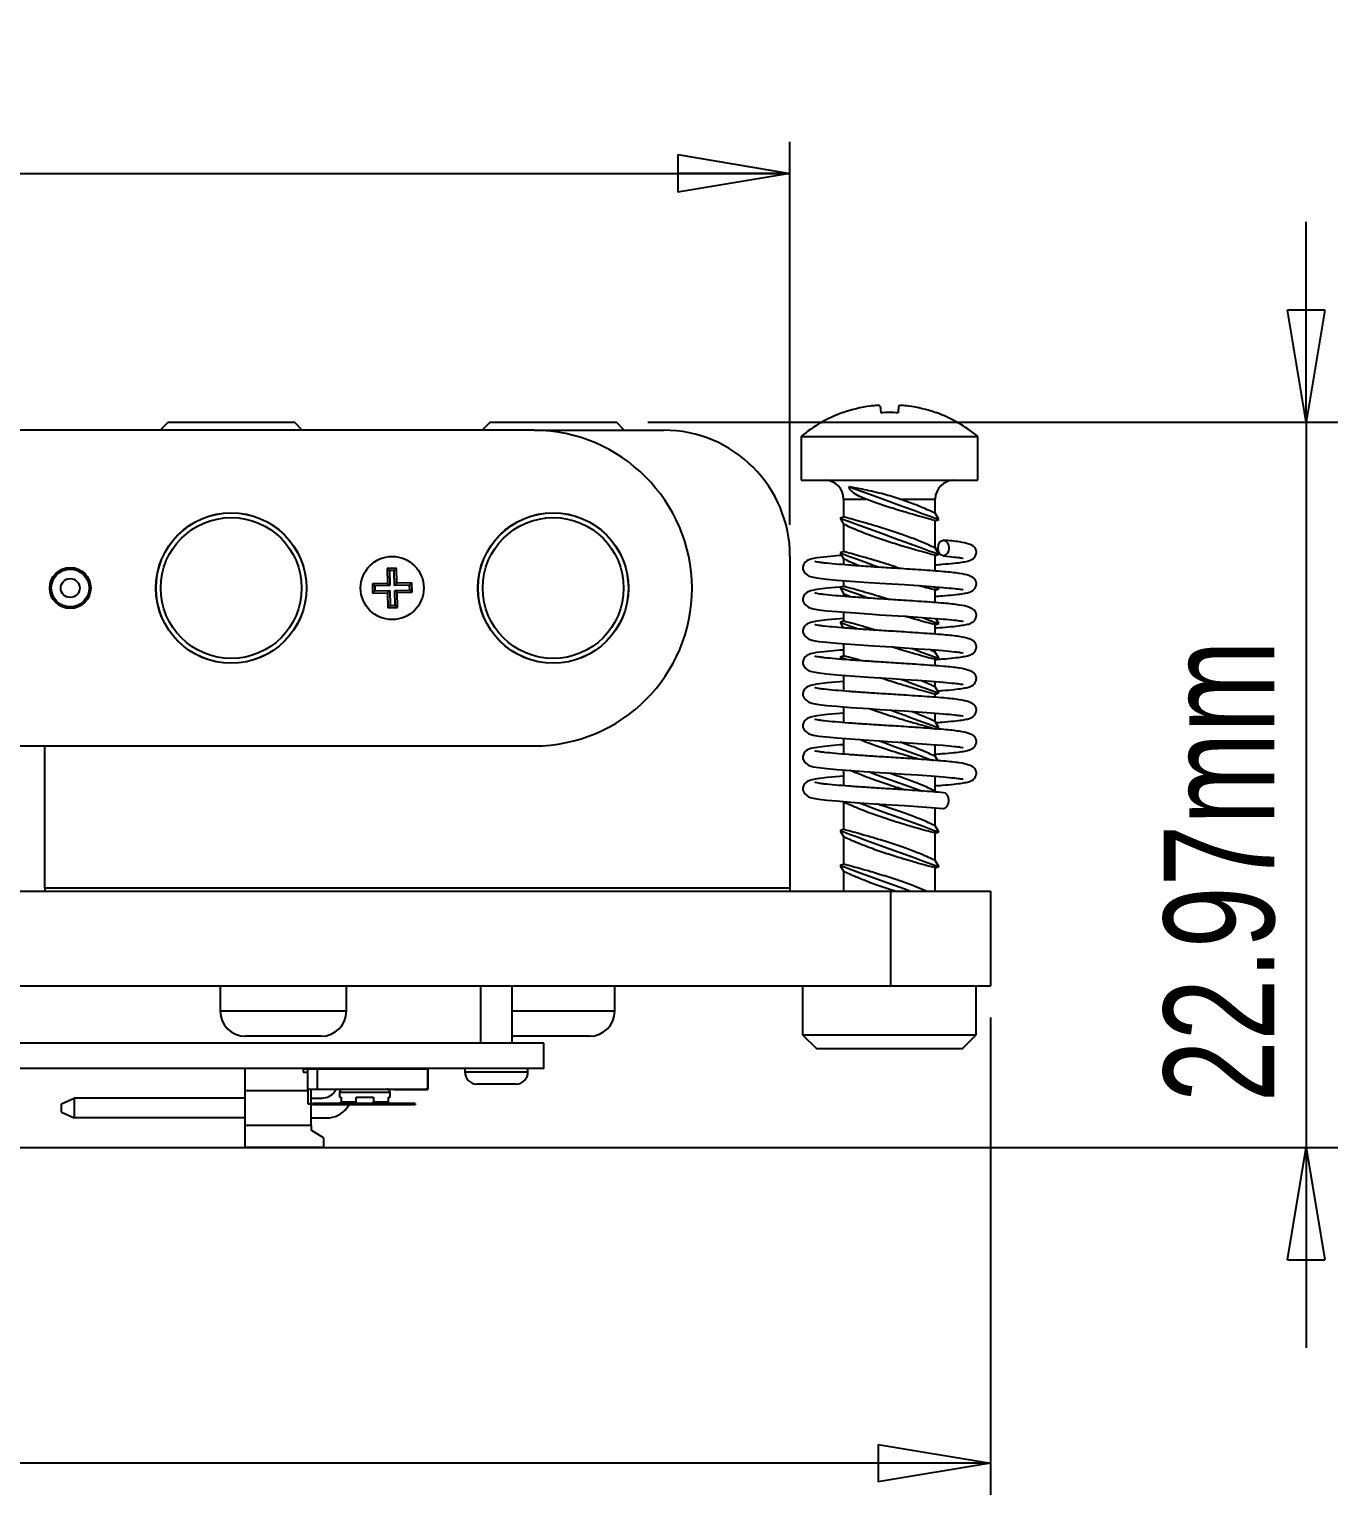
# Model space of a CAD drawing. Header units: millimetres. Extents: x 5 to 292, y 4 to 204.
# Drawn here: x 100.43 to 141.87, y 66.57 to 112.99 of the extents above; entities that cross this region are included whole.
import ezdxf

# ---------------------------------------------------------------- set-up
doc = ezdxf.new("R2010")
doc.units = ezdxf.units.MM
doc.layers.add('LAYER_1', color=179, linetype='Continuous')
doc.styles.add('SLDTEXTSTYLE0', font='TXT', dxfattribs={"width": 0.75})
doc.dimstyles.new('SLDDIMSTYLE0', dxfattribs={"dimtxt": 3.5, "dimasz": 3.556, "dimexe": 0, "dimexo": 0.0625, "dimgap": 0.875, "dimtad": 1, "dimrnd": 1e-09, "dimzin": 4, "dimdsep": 46, "dimtxsty": 'SLDTEXTSTYLE0', "dimblk1": 'CLOSED', "dimblk2": 'CLOSED', "dimsah": 1, "dimcen": 0.09, "dimadec": 0, "dimazin": 1, "dimtfac": 1, "dimtofl": 0, "dimtmove": 0, "dimatfit": 3, "dimldrblk": 'CLOSED', "dimfxl": 1, "dimfrac": 2, "dimtolj": 1, "dimtzin": 12, "dimarcsym": 0})
doc.dimstyles.new('SLDDIMSTYLE1', dxfattribs={"dimtxt": 3.5, "dimasz": 3.556, "dimexe": 0, "dimexo": 0.0625, "dimgap": 0.875, "dimtad": 1, "dimrnd": 1e-09, "dimzin": 12, "dimdsep": 46, "dimtxsty": 'SLDTEXTSTYLE0', "dimblk1": 'CLOSED', "dimblk2": 'CLOSED', "dimsah": 1, "dimcen": 0.09, "dimadec": 0, "dimazin": 3, "dimtfac": 1, "dimtmove": 0, "dimatfit": 0, "dimldrblk": 'CLOSED', "dimfxl": 1, "dimfrac": 2, "dimtolj": 1, "dimtzin": 12, "dimarcsym": 0})

# ---------------------------------------------------------------- blocks, each defined once
blk = doc.blocks.new('_CLOSED')
at = {"color": 0, "linetype": 'ByBlock', "lineweight": -2}
for p, q in [((-1, 0.166667), (0, 0)), ((-1, 0.166667), (-1, -0.166667)), ((0, 0), (-1, -0.166667)), ((0, 0), (-1, 0))]:
    blk.add_line(p, q, dxfattribs=at)
blk = doc.blocks.new('_D')
at = {"layer": 'LAYER_1'}
for p, q in [((48.323, 97.288), (48.323, 109.425)), ((124.523, 97.288), (124.523, 109.425)), ((48.323, 108.425), (124.523, 108.425))]:
    blk.add_line(p, q, dxfattribs=at)
at = {"layer": 'LAYER_1', "xscale": 3.556, "yscale": 3.556, "rotation": 180}
blk.add_blockref('_CLOSED', (48.323, 108.425, 1.494), dxfattribs=at)
at = {"layer": 'LAYER_1', "xscale": 3.556, "yscale": 3.556}
blk.add_blockref('_CLOSED', (124.523, 108.425, 1.494), dxfattribs=at)
at = {"layer": 'LAYER_1', "insert": (77.153, 112.936), "char_height": 3.5, "attachment_point": 1, "style": 'SLDTEXTSTYLE0'}
blk.add_mtext('76.20mm', dxfattribs=at)
blk = doc.blocks.new('_D_1')
at = {"layer": 'LAYER_1'}
for p, q in [((140.873, 100.538), (140.873, 106.888)), ((120.023, 100.538), (141.873, 100.538)), ((140.873, 100.538), (140.873, 77.566)), ((79.07, 77.566), (141.873, 77.566)), ((140.873, 77.566), (140.873, 71.216))]:
    blk.add_line(p, q, dxfattribs=at)
at = {"layer": 'LAYER_1', "xscale": 3.556, "yscale": 3.556}
for p, rotation in [((140.873, 100.538, 1.494), 270), ((140.873, 77.566, 1.494), 90)]:
    blk.add_blockref('_CLOSED', p, dxfattribs=dict(at, rotation=rotation))
at = {"layer": 'LAYER_1', "insert": (136.361, 79.002), "char_height": 3.5, "attachment_point": 1, "rotation": 90, "style": 'SLDTEXTSTYLE0'}
blk.add_mtext('22.97mm', dxfattribs=at)
blk = doc.blocks.new('_D_2')
at = {"layer": 'LAYER_1'}
for p, q in [((41.973, 81.688), (41.973, 66.566)), ((130.873, 81.688), (130.873, 66.566)), ((130.873, 67.566), (41.973, 67.566))]:
    blk.add_line(p, q, dxfattribs=at)
at = {"layer": 'LAYER_1', "xscale": 3.556, "yscale": 3.556, "rotation": 180}
blk.add_blockref('_CLOSED', (41.973, 67.566, 1.494), dxfattribs=at)
at = {"layer": 'LAYER_1', "xscale": 3.556, "yscale": 3.556}
blk.add_blockref('_CLOSED', (130.873, 67.566, 1.494), dxfattribs=at)
at = {"layer": 'LAYER_1', "insert": (77.153, 72.077), "char_height": 3.5, "attachment_point": 1, "style": 'SLDTEXTSTYLE0'}
blk.add_mtext('88.90mm', dxfattribs=at)

msp = doc.modelspace()

# ---------------------------------------------------------------- linework, layer by layer
at = {"color": 7, "linetype": 'Continuous', "lineweight": 25}
for p, q in [((116.423, 100.288), (56.423, 100.288)), ((104.823, 100.538), (104.573, 100.288)), ((104.823, 100.538), (108.823, 100.538)), ((109.073, 100.288), (108.823, 100.538)), ((115.023, 100.538), (114.773, 100.288)), ((115.023, 100.538), (118.808, 100.538)), ((116.423, 100.288), (120.523, 100.288)), ((118.808, 100.538), (119.023, 100.538)), ((119.273, 100.288), (119.023, 100.538)), ((124.873, 100.088), (124.873, 98.704)), ((124.873, 100.088), (130.473, 100.088)), ((130.473, 98.704), (130.473, 100.088)), ((124.873, 98.704), (130.473, 98.704)), ((126.223, 98.108), (126.223, 97.536)), ((129.123, 97.661), (129.123, 98.108)), ((126.236, 97.545), (126.111, 97.5)), ((126.111, 97.5), (126.23, 97.295)), ((129.235, 97.463), (129.117, 97.665)), ((126.223, 97.3), (126.223, 96.436)), ((129.12, 97.422), (129.235, 97.463)), ((129.123, 96.557), (129.123, 97.424)), ((124.523, 96.288), (124.523, 85.788)), ((126.236, 96.445), (126.111, 96.4)), ((126.111, 96.4), (126.23, 96.195)), ((126.223, 96.2), (126.223, 96.025)), ((129.12, 96.322), (129.235, 96.363)), ((129.235, 96.363), (129.122, 96.557)), ((129.123, 95.826), (129.123, 96.324)), ((129.217, 96.532), (129.139, 96.525)), ((112.058, 95.917), (111.759, 95.91)), ((111.759, 95.91), (111.769, 95.435)), ((111.833, 95.839), (111.759, 95.91)), ((111.987, 95.842), (111.833, 95.839)), ((111.833, 95.839), (111.844, 95.364)), ((111.987, 95.842), (112.058, 95.917)), ((111.998, 95.367), (111.987, 95.842)), ((112.069, 95.442), (112.058, 95.917)), ((111.769, 95.435), (111.295, 95.424)), ((111.369, 95.353), (111.295, 95.424)), ((111.295, 95.424), (111.301, 95.124)), ((111.373, 95.198), (111.301, 95.124)), ((111.844, 95.364), (111.369, 95.353)), ((111.369, 95.353), (111.373, 95.198)), ((111.373, 95.198), (111.847, 95.209)), ((111.844, 95.364), (111.769, 95.435)), ((111.847, 95.209), (111.776, 95.135)), ((111.847, 95.209), (111.858, 94.734)), ((111.998, 95.367), (112.069, 95.442)), ((112.473, 95.378), (111.998, 95.367)), ((112.002, 95.213), (112.477, 95.224)), ((112.002, 95.213), (112.076, 95.142)), ((112.013, 94.738), (112.002, 95.213)), ((112.544, 95.453), (112.069, 95.442)), ((112.473, 95.378), (112.544, 95.453)), ((112.477, 95.224), (112.473, 95.378)), ((112.477, 95.224), (112.551, 95.153)), ((112.551, 95.153), (112.544, 95.453)), ((126.236, 95.345), (126.111, 95.3)), ((126.111, 95.3), (126.23, 95.095)), ((126.223, 95.525), (126.223, 95.336)), ((129.12, 95.222), (129.235, 95.263)), ((129.123, 94.826), (129.123, 95.224)), ((129.235, 95.263), (129.202, 95.32)), ((111.301, 95.124), (111.776, 95.135)), ((111.776, 95.135), (111.787, 94.66)), ((111.858, 94.734), (111.787, 94.66)), ((111.858, 94.734), (112.013, 94.738)), ((112.013, 94.738), (112.087, 94.667)), ((112.076, 95.142), (112.551, 95.153)), ((112.087, 94.667), (112.076, 95.142)), ((126.223, 95.1), (126.223, 95.025)), ((111.787, 94.66), (112.087, 94.667)), ((126.236, 94.245), (126.111, 94.2)), ((126.223, 94.525), (126.223, 94.236)), ((129.235, 94.163), (129.141, 94.324)), ((126.111, 94.2), (126.212, 94.026)), ((129.12, 94.122), (129.235, 94.163)), ((129.123, 93.826), (129.123, 94.124)), ((126.223, 93.525), (126.223, 93.136)), ((129.123, 93.257), (129.123, 93.326)), ((126.236, 93.145), (126.111, 93.1)), ((126.111, 93.1), (126.151, 93.031)), ((129.12, 93.022), (129.235, 93.063)), ((129.235, 93.063), (129.122, 93.257)), ((129.123, 92.826), (129.123, 93.024)), ((126.223, 92.525), (126.223, 92.036)), ((129.12, 91.922), (129.235, 91.963)), ((129.235, 91.963), (129.122, 92.157)), ((129.123, 92.157), (129.123, 92.326)), ((129.123, 91.826), (129.123, 91.924)), ((126.223, 91.525), (126.223, 91.025)), ((129.235, 90.863), (129.122, 91.057)), ((129.123, 91.057), (129.123, 91.326)), ((126.223, 90.525), (126.223, 90.025)), ((129.12, 90.822), (129.235, 90.863)), ((97.423, 90.288), (116.423, 90.288)), ((100.923, 85.788), (100.923, 90.288)), ((126.797, 90.457), (126.724, 90.488)), ((129.123, 89.957), (129.123, 90.326)), ((129.202, 89.82), (129.122, 89.957)), ((126.223, 89.525), (126.223, 89.025)), ((129.123, 88.857), (129.123, 89.326)), ((129.141, 88.825), (129.122, 88.857)), ((126.213, 88.526), (126.23, 88.495)), ((126.223, 88.5), (126.223, 87.636)), ((129.123, 87.757), (129.123, 88.326)), ((129.235, 87.563), (129.122, 87.757)), ((126.236, 87.645), (126.111, 87.6)), ((126.111, 87.6), (126.23, 87.395)), ((126.223, 87.4), (126.223, 86.536)), ((129.12, 87.522), (129.235, 87.563)), ((129.123, 86.657), (129.123, 87.524)), ((126.236, 86.545), (126.111, 86.5)), ((126.111, 86.5), (126.23, 86.295)), ((129.12, 86.422), (129.235, 86.463)), ((129.235, 86.463), (129.122, 86.657)), ((129.123, 85.688), (129.123, 86.424)), ((126.223, 86.3), (126.223, 85.688)), ((45.143, 85.688), (127.703, 85.688)), ((100.923, 85.788), (124.523, 85.788)), ((100.923, 85.788), (100.923, 85.688)), ((124.523, 85.788), (124.523, 85.688)), ((127.703, 85.688), (127.703, 82.688)), ((127.703, 85.688), (130.873, 85.688)), ((130.873, 85.688), (130.873, 82.688)), ((45.143, 82.688), (127.703, 82.688)), ((106.473, 82.688), (106.473, 81.888)), ((110.473, 81.888), (110.473, 82.688)), ((114.723, 82.688), (114.723, 80.866)), ((115.723, 80.866), (115.723, 82.688)), ((118.973, 81.888), (118.973, 82.688)), ((124.923, 82.688), (124.923, 81.138)), ((127.703, 82.688), (130.873, 82.688)), ((130.423, 81.138), (130.423, 82.688)), ((114.723, 80.866), (74.423, 80.866)), ((109.673, 81.088), (107.273, 81.088)), ((116.723, 80.866), (114.723, 80.866)), ((115.723, 81.09), (115.773, 81.088)), ((118.173, 81.088), (115.773, 81.088)), ((116.723, 80.066), (116.723, 80.866)), ((124.923, 81.138), (125.373, 80.688)), ((124.923, 81.138), (130.423, 81.138)), ((129.973, 80.688), (130.423, 81.138)), ((129.973, 80.688), (125.373, 80.688)), ((114.723, 80.066), (74.423, 80.066)), ((107.25, 80.066), (107.25, 79.366)), ((109.103, 80.048), (109.103, 79.948)), ((109.253, 80.048), (109.103, 80.048)), ((109.103, 79.948), (109.253, 79.948)), ((109.253, 79.413), (109.253, 80.048)), ((109.553, 80.048), (109.253, 80.048)), ((109.553, 79.413), (109.553, 80.048)), ((113.003, 80.048), (109.553, 80.048)), ((109.75, 80.066), (109.75, 80.048)), ((109.75, 80.066), (109.75, 80.048)), ((112.165, 80.066), (112.165, 80.053)), ((112.165, 80.053), (113.027, 80.053)), ((112.25, 80.048), (112.25, 80.053)), ((112.275, 80.053), (112.285, 80.048)), ((112.276, 80.053), (112.286, 80.048)), ((113.053, 79.998), (113.053, 80.028)), ((113.053, 79.463), (113.053, 79.998)), ((113.065, 79.438), (113.065, 80.028)), ((114.223, 80.066), (114.223, 79.966)), ((116.723, 80.066), (114.723, 80.066)), ((116.223, 79.966), (116.223, 80.066)), ((109.253, 79.413), (109.553, 79.413)), ((109.253, 79.413), (109.253, 78.948)), ((109.353, 78.948), (109.353, 79.413)), ((109.553, 79.413), (113.003, 79.413)), ((110.161, 79.413), (110.099, 79.331)), ((111.793, 79.4), (111.793, 79.413)), ((111.994, 79.4), (111.793, 79.4)), ((111.994, 79.413), (111.994, 79.4)), ((111.994, 79.4), (113.027, 79.4)), ((113.027, 79.413), (113.003, 79.413)), ((113.053, 79.438), (113.053, 79.463)), ((114.642, 79.566), (114.599, 79.568)), ((115.073, 79.566), (114.642, 79.566)), ((115.074, 79.568), (115.073, 79.566)), ((115.372, 79.568), (115.074, 79.568)), ((115.373, 79.566), (115.372, 79.568)), ((115.804, 79.566), (115.373, 79.566)), ((115.847, 79.568), (115.804, 79.566)), ((101.45, 78.951), (101.85, 79.131)), ((101.45, 78.681), (101.45, 78.951)), ((101.85, 79.131), (101.85, 78.501)), ((107.25, 79.131), (101.85, 79.131)), ((107.25, 79.366), (109.253, 79.366)), ((107.25, 79.366), (107.25, 78.266)), ((109.253, 78.948), (109.353, 78.948)), ((109.35, 78.266), (109.35, 78.948)), ((109.353, 79.131), (109.699, 79.131)), ((109.393, 78.963), (109.393, 78.913)), ((109.538, 78.963), (109.393, 78.963)), ((109.538, 78.963), (109.538, 78.913)), ((112.303, 78.963), (109.538, 78.963)), ((110.253, 79.313), (110.253, 79.163)), ((110.253, 79.163), (110.301, 79.163)), ((110.301, 79.163), (110.301, 79.013)), ((110.301, 79.013), (110.778, 79.013)), ((110.778, 79.163), (111.328, 79.163)), ((110.778, 79.013), (110.778, 79.163)), ((111.328, 79.163), (111.328, 79.013)), ((111.328, 79.013), (111.804, 79.013)), ((111.804, 79.163), (111.853, 79.163)), ((111.804, 79.013), (111.804, 79.163)), ((111.853, 79.163), (111.853, 79.313)), ((112.303, 78.913), (112.303, 78.963)), ((112.653, 78.963), (112.303, 78.963)), ((112.653, 78.963), (112.653, 78.913)), ((101.45, 78.681), (101.85, 78.501)), ((107.25, 78.501), (101.85, 78.501)), ((109.35, 78.266), (109.35, 78.501)), ((109.35, 78.501), (109.849, 78.501)), ((109.538, 78.913), (109.393, 78.913)), ((112.303, 78.913), (109.538, 78.913)), ((110.489, 78.821), (110.558, 78.913)), ((110.49, 78.821), (110.559, 78.913)), ((112.653, 78.913), (112.303, 78.913)), ((109.35, 78.266), (107.25, 78.266)), ((107.25, 78.266), (107.25, 77.566)), ((109.35, 78.266), (109.35, 78.266)), ((109.35, 78.266), (109.35, 78.116)), ((109.35, 78.266), (109.35, 78.116)), ((109.75, 77.866), (109.35, 78.116)), ((109.75, 77.866), (109.35, 78.116)), ((109.75, 77.566), (107.25, 77.566)), ((109.75, 77.866), (109.75, 77.566)), ((109.75, 77.866), (109.75, 77.566)), ((109.75, 77.566), (109.75, 77.566))]:
    msp.add_line(p, q, dxfattribs=at)
at = {"color": 8, "linetype": 'Continuous', "lineweight": 25}
for p, q in [((126.223, 98.108), (126.921, 98.108)), ((128.003, 98.108), (129.123, 98.108)), ((110.473, 81.888), (106.473, 81.888)), ((118.973, 81.888), (115.723, 81.888)), ((114.223, 79.966), (116.223, 79.966)), ((110.253, 79.313), (111.853, 79.313))]:
    msp.add_line(p, q, dxfattribs=at)
at = {"color": 7, "linetype": 'Continuous', "lineweight": 25, "flags": 128}
for points in [[(127.379, 101.052), (127.381, 101.036), (127.383, 101.016), (127.385, 100.993), (127.387, 100.968), (127.39, 100.94), (127.393, 100.909), (127.397, 100.875), (127.4, 100.839)], [(127.967, 101.052), (127.965, 101.036), (127.963, 101.016), (127.961, 100.993), (127.958, 100.968), (127.955, 100.94), (127.952, 100.909), (127.949, 100.875), (127.945, 100.839)], [(126.391, 98.498), (126.607, 98.42), (126.87, 98.324), (127.168, 98.216), (127.489, 98.099), (127.818, 97.979), (128.141, 97.862), (128.443, 97.752), (128.71, 97.654), (128.932, 97.574), (129.098, 97.513), (129.2, 97.476), (129.235, 97.463)], [(126.111, 97.5), (126.145, 97.488), (126.246, 97.451), (126.409, 97.392), (126.628, 97.312), (126.892, 97.216), (127.19, 97.107), (127.51, 96.991), (127.836, 96.872), (128.156, 96.756), (128.454, 96.648), (128.718, 96.551), (128.937, 96.472), (129.1, 96.412), (129.201, 96.376), (129.235, 96.363)], [(129.554, 96.556), (129.541, 96.46), (129.504, 96.379), (129.449, 96.325), (129.384, 96.306), (129.318, 96.325), (129.263, 96.379), (129.226, 96.46), (129.213, 96.556), (129.226, 96.651), (129.263, 96.732), (129.318, 96.787), (129.384, 96.806), (129.449, 96.787), (129.504, 96.732), (129.541, 96.651), (129.554, 96.556)], [(126.157, 96.32), (126.099, 96.316), (125.705, 96.281), (125.373, 96.241), (125.175, 96.2), (125.053, 96.148), (125.002, 96.106), (124.973, 96.07), (124.946, 96.019), (124.93, 95.952), (124.932, 95.885), (124.978, 95.774), (125.12, 95.668), (125.259, 95.629), (125.441, 95.599), (125.69, 95.57), (126.007, 95.542), (126.435, 95.508), (127.024, 95.467), (127.373, 95.444), (127.748, 95.421), (128.153, 95.395), (128.576, 95.366), (128.993, 95.336), (129.376, 95.306), (129.376, 95.306)], [(126.111, 96.4), (126.145, 96.388), (126.246, 96.351), (126.409, 96.292), (126.628, 96.212), (126.892, 96.116), (127.19, 96.007), (127.359, 95.946)], [(126.169, 95.321), (126.099, 95.316), (125.705, 95.281), (125.373, 95.241), (125.175, 95.2), (125.053, 95.148), (125.002, 95.106), (124.973, 95.07), (124.946, 95.019), (124.93, 94.952), (124.932, 94.885), (124.978, 94.774), (125.12, 94.668), (125.259, 94.629), (125.441, 94.599), (125.69, 94.57), (126.007, 94.542), (126.435, 94.508), (127.024, 94.467), (127.373, 94.444), (127.748, 94.421), (128.153, 94.395), (128.576, 94.366), (128.993, 94.336), (129.376, 94.306), (129.376, 94.306)], [(126.111, 95.3), (126.145, 95.288), (126.246, 95.251), (126.409, 95.192), (126.628, 95.112), (126.892, 95.016), (127.014, 94.971)], [(129.074, 95.322), (129.1, 95.312), (129.201, 95.276), (129.235, 95.263)], [(126.223, 94.325), (126.099, 94.316), (125.705, 94.281), (125.373, 94.241), (125.175, 94.2), (125.053, 94.148), (125.002, 94.106), (124.973, 94.07), (124.946, 94.019), (124.93, 93.952), (124.932, 93.885), (124.978, 93.774), (125.12, 93.668), (125.259, 93.629), (125.441, 93.599), (125.69, 93.57), (126.007, 93.542), (126.435, 93.508), (127.024, 93.467), (127.373, 93.444), (127.748, 93.421), (128.153, 93.395), (128.576, 93.366), (128.993, 93.336), (129.376, 93.306), (129.376, 93.306)], [(128.721, 94.35), (128.937, 94.272), (129.1, 94.212), (129.201, 94.176), (129.235, 94.163)], [(126.111, 94.2), (126.145, 94.188), (126.246, 94.151), (126.409, 94.092), (126.628, 94.012), (126.685, 93.991)], [(126.223, 93.325), (126.099, 93.316), (125.705, 93.281), (125.373, 93.241), (125.175, 93.2), (125.053, 93.148), (125.002, 93.106), (124.973, 93.07), (124.946, 93.019), (124.93, 92.952), (124.932, 92.885), (124.978, 92.774), (125.12, 92.668), (125.259, 92.629), (125.441, 92.599), (125.69, 92.57), (126.007, 92.542), (126.435, 92.508), (127.024, 92.467), (127.373, 92.444), (127.748, 92.421), (128.153, 92.395), (128.576, 92.366), (128.993, 92.336), (129.376, 92.306), (129.376, 92.306)], [(128.365, 93.38), (128.454, 93.348), (128.718, 93.251), (128.937, 93.172), (129.1, 93.112), (129.201, 93.076), (129.235, 93.063)], [(126.111, 93.1), (126.145, 93.088), (126.246, 93.051), (126.329, 93.021)], [(128.034, 92.401), (128.156, 92.356), (128.454, 92.248), (128.718, 92.151), (128.937, 92.072), (129.1, 92.012), (129.201, 91.976), (129.235, 91.963)], [(126.223, 92.325), (126.099, 92.316), (125.705, 92.281), (125.373, 92.241), (125.175, 92.2), (125.053, 92.148), (125.002, 92.106), (124.973, 92.07), (124.946, 92.019), (124.93, 91.952), (124.932, 91.885), (124.978, 91.774), (125.12, 91.668), (125.259, 91.629), (125.441, 91.599), (125.69, 91.57), (126.007, 91.542), (126.435, 91.508), (127.024, 91.467), (127.373, 91.444), (127.748, 91.421), (128.153, 91.395), (128.576, 91.366), (128.993, 91.336), (129.376, 91.306), (129.376, 91.306)], [(126.223, 91.325), (126.099, 91.316), (125.705, 91.281), (125.373, 91.241), (125.175, 91.2), (125.053, 91.148), (125.002, 91.106), (124.973, 91.07), (124.946, 91.019), (124.93, 90.952), (124.932, 90.885), (124.978, 90.774), (125.12, 90.668), (125.259, 90.629), (125.441, 90.599), (125.69, 90.57), (126.007, 90.542), (126.435, 90.508), (127.024, 90.467), (127.373, 90.444), (127.748, 90.421), (128.153, 90.395), (128.576, 90.366), (128.993, 90.336), (129.376, 90.306), (129.376, 90.306)], [(127.692, 91.425), (127.836, 91.372), (128.156, 91.256), (128.454, 91.148), (128.718, 91.051), (128.937, 90.972), (129.1, 90.912), (129.201, 90.876), (129.235, 90.863)], [(126.223, 90.325), (126.099, 90.316), (125.705, 90.281), (125.373, 90.241), (125.175, 90.2), (125.053, 90.148), (125.002, 90.106), (124.973, 90.07), (124.946, 90.019), (124.93, 89.952), (124.932, 89.885), (124.978, 89.774), (125.12, 89.668), (125.259, 89.629), (125.441, 89.599), (125.69, 89.57), (126.007, 89.542), (126.435, 89.508), (127.024, 89.467), (127.373, 89.444), (127.748, 89.421), (128.153, 89.395), (128.576, 89.366), (128.993, 89.336), (129.376, 89.306), (129.376, 89.306)], [(127.359, 90.446), (127.51, 90.391), (127.836, 90.272), (128.156, 90.156), (128.454, 90.048), (128.718, 89.951), (128.937, 89.872), (129.072, 89.823)], [(126.223, 89.325), (126.099, 89.316), (125.705, 89.281), (125.373, 89.241), (125.175, 89.2), (125.053, 89.148), (125.002, 89.106), (124.973, 89.07), (124.946, 89.019), (124.93, 88.952), (124.932, 88.885), (124.978, 88.774), (125.12, 88.668), (125.259, 88.629), (125.441, 88.599), (125.69, 88.57), (126.007, 88.542), (126.435, 88.508), (127.024, 88.467), (127.373, 88.444), (127.748, 88.421), (128.153, 88.395), (128.576, 88.366), (128.993, 88.336), (129.376, 88.306), (129.376, 88.306)], [(127.016, 89.471), (127.19, 89.407), (127.51, 89.291), (127.836, 89.172), (128.156, 89.056), (128.454, 88.948), (128.718, 88.851), (128.72, 88.851)], [(129.376, 88.306), (129.384, 88.306), (129.449, 88.325), (129.504, 88.379), (129.541, 88.46), (129.554, 88.556), (129.541, 88.651), (129.504, 88.732), (129.449, 88.787), (129.39, 88.805)], [(126.685, 88.491), (126.892, 88.416), (127.19, 88.307), (127.51, 88.191), (127.836, 88.072), (128.156, 87.956), (128.454, 87.848), (128.718, 87.751), (128.937, 87.672), (129.1, 87.612), (129.201, 87.576), (129.235, 87.563)], [(126.111, 87.6), (126.145, 87.588), (126.246, 87.551), (126.409, 87.492), (126.628, 87.412), (126.892, 87.316), (127.19, 87.207), (127.51, 87.091), (127.836, 86.972), (128.156, 86.856), (128.454, 86.748), (128.718, 86.651), (128.937, 86.572), (129.1, 86.512), (129.201, 86.476), (129.235, 86.463), (129.235, 86.463)], [(126.111, 86.5), (126.145, 86.488), (126.246, 86.451), (126.409, 86.392), (126.628, 86.312), (126.892, 86.216), (127.19, 86.107), (127.51, 85.991), (127.836, 85.872), (128.156, 85.756), (128.342, 85.688)], [(111.05, 80.066), (110.957, 80.06), (110.882, 80.048)]]:
    msp.add_lwpolyline(points, dxfattribs=at)
at = {"color": 7, "linetype": 'Continuous', "lineweight": 25}
for centre, radius in [((106.823, 95.288), 2.385), ((106.823, 95.288), 2.381), ((106.823, 95.288), 2.231), ((117.023, 95.288), 2.385), ((117.023, 95.288), 2.381), ((117.023, 95.288), 2.231), ((111.923, 95.288), 1), ((101.723, 95.288), 0.65), ((101.723, 95.288), 0.6), ((101.723, 95.288), 0.3)]:
    msp.add_circle(centre, radius, dxfattribs=at)
for centre, radius, start, end in [((127.673, 96.736), 4.368, 109.7123, 129.8683), ((127.672, 96.71), 4.384, 97.859, 109.618), ((120.394, 100.261), 5.836, 5.6894, 5.7754), ((127.673, 96.589), 4.259, 86.3325, 93.6675), ((127.673, 96.71), 4.384, 70.382, 82.141), ((127.973, 100.961), 1.179, 354.0546, 354.4806), ((127.673, 96.736), 4.368, 50.1317, 70.2877), ((116.379, 95.244), 5.044, 0.5, 89.5), ((120.523, 96.288), 4, 0, 90), ((125.627, 98.108), 0.595, 0, 90), ((129.718, 98.108), 0.595, 90, 180), ((116.423, 95.288), 5, 270, 0), ((107.273, 81.888), 0.8, 180, 270), ((109.673, 81.888), 0.8, 270, 0), ((118.173, 81.888), 0.8, 270, 0), ((113.003, 79.998), 0.05, 0, 90), ((113.027, 80.028), 0.0381, 0, 90), ((113.027, 80.028), 0.0254, 360, 90), ((114.623, 79.966), 0.4, 180, 266.5132), ((115.823, 79.966), 0.4, 273.4832, 0), ((110.353, 79.313), 0.1, 90, 180), ((111.753, 79.313), 0.1, 65.9727, 90), ((111.753, 79.313), 0.1, 360, 60.8092), ((113.003, 79.463), 0.05, 270, 360), ((113.027, 79.438), 0.0254, 270, 0), ((113.027, 79.438), 0.0381, 270, 360), ((109.699, 79.631), 0.5, 270, 323.1792), ((109.849, 79.301), 0.8, 270, 323.1792), ((109.849, 79.301), 0.8, 270, 323.1792)]:
    msp.add_arc(centre, radius, start, end, dxfattribs=at)
for points, knots in [([(127.379, 101.052), (127.375, 101.057), (127.368, 101.065), (127.314, 101.071), (127.235, 101.069), (127.15, 101.062), (127.095, 101.055), (127.073, 101.052)], [0, 0, 0, 0, 0.2170902, 0.4342856, 0.6489599, 0.8627347, 1, 1, 1, 1]), ([(128.273, 101.052), (128.238, 101.057), (128.169, 101.065), (128.078, 101.071), (128.009, 101.069), (127.973, 101.062), (127.968, 101.055), (127.967, 101.052)], [0, 0, 0, 0, 0.217095, 0.4342888, 0.6489633, 0.8627384, 1, 1, 1, 1]), ([(128.003, 98.108), (127.836, 98.161), (127.564, 98.245), (127.178, 98.337), (126.794, 98.422), (126.535, 98.472), (126.397, 98.497), (126.391, 98.498)], [0, 0, 0, 0, 0.293412, 0.477942, 0.662379, 0.984493, 1, 1, 1, 1]), ([(126.921, 98.108), (126.846, 98.138), (126.696, 98.196), (126.551, 98.285), (126.464, 98.362), (126.434, 98.395), (126.413, 98.428), (126.399, 98.456), (126.393, 98.48), (126.392, 98.493), (126.391, 98.498)], [0, 0, 0, 0, 0.356479, 0.710957, 0.775768, 0.841131, 0.87975, 0.918505, 0.967491, 1, 1, 1, 1]), ([(129.119, 97.424), (129.107, 97.427), (129.082, 97.434), (128.857, 97.495), (128.514, 97.59), (128.072, 97.719), (127.577, 97.873), (127.183, 98.009), (126.979, 98.087), (126.921, 98.108)], [0, 0, 0, 0, 0.142784, 0.29265, 0.445151, 0.602456, 0.765616, 0.934309, 1, 1, 1, 1]), ([(129.111, 97.661), (129.115, 97.66), (129.138, 97.649), (129.039, 97.696), (128.823, 97.794), (128.471, 97.941), (128.164, 98.051), (128.003, 98.108)], [0, 0, 0, 0, 0.043562, 0.265305, 0.489839, 0.732179, 1, 1, 1, 1]), ([(126.74, 97.399), (126.64, 97.427), (126.426, 97.486), (126.245, 97.535), (126.241, 97.536), (126.239, 97.536)], [0, 0, 0, 0, 0.342161, 0.729812, 1, 1, 1, 1]), ([(126.797, 97.057), (126.676, 97.107), (126.434, 97.207), (126.242, 97.299), (126.24, 97.3), (126.239, 97.3)], [0, 0, 0, 0, 0.381998, 0.761877, 1, 1, 1, 1]), ([(129.121, 96.557), (129.122, 96.556), (129.146, 96.545), (129.061, 96.585), (128.87, 96.674), (128.537, 96.814), (128.097, 96.979), (127.588, 97.149), (127.107, 97.294), (126.852, 97.367), (126.74, 97.399)], [0, 0, 0, 0, 0.003405, 0.134856, 0.265966, 0.406611, 0.558944, 0.717891, 0.876835, 1, 1, 1, 1]), ([(129.119, 96.324), (129.107, 96.327), (129.082, 96.334), (128.858, 96.394), (128.516, 96.489), (128.074, 96.618), (127.58, 96.772), (127.134, 96.926), (126.895, 97.019), (126.797, 97.057)], [0, 0, 0, 0, 0.135279, 0.277992, 0.423202, 0.572981, 0.728333, 0.888959, 1, 1, 1, 1]), ([(129.123, 96.024), (129.199, 96.03), (129.423, 96.047), (129.71, 96.073), (129.976, 96.106), (130.139, 96.136), (130.255, 96.167), (130.36, 96.241), (130.41, 96.317), (130.426, 96.382), (130.429, 96.421), (130.427, 96.456), (130.423, 96.483), (130.403, 96.544), (130.341, 96.616), (130.182, 96.693), (129.887, 96.758), (129.566, 96.789), (129.391, 96.805)], [0, 0, 0, 0, 0.056549, 0.167946, 0.269471, 0.359751, 0.438917, 0.47674, 0.512214, 0.526074, 0.537106, 0.542572, 0.553884, 0.569317, 0.63191, 0.726209, 0.850567, 1, 1, 1, 1]), ([(129.123, 95.024), (129.199, 95.03), (129.423, 95.047), (129.71, 95.073), (129.976, 95.106), (130.139, 95.136), (130.255, 95.167), (130.36, 95.241), (130.41, 95.317), (130.426, 95.382), (130.429, 95.421), (130.427, 95.456), (130.423, 95.483), (130.403, 95.544), (130.341, 95.616), (130.182, 95.693), (129.885, 95.758), (129.465, 95.801), (129.058, 95.832), (128.687, 95.859), (128.318, 95.884), (127.871, 95.914), (127.372, 95.943), (126.84, 95.979), (126.367, 96.013), (125.939, 96.047), (125.647, 96.074), (125.471, 96.098), (125.367, 96.114), (125.316, 96.129), (125.322, 96.124), (125.323, 96.124)], [0, 0, 0, 0, 0.026676, 0.079224, 0.127116, 0.169703, 0.207047, 0.22489, 0.241624, 0.248161, 0.253366, 0.255944, 0.26128, 0.26856, 0.298087, 0.34257, 0.401233, 0.471724, 0.51528, 0.556714, 0.595367, 0.630794, 0.691551, 0.74226, 0.79296, 0.846897, 0.903884, 0.933519, 0.959483, 0.998433, 1, 1, 1, 1]), ([(126.74, 96.299), (126.64, 96.327), (126.426, 96.386), (126.245, 96.435), (126.241, 96.436), (126.239, 96.436)], [0, 0, 0, 0, 0.342161, 0.729812, 1, 1, 1, 1]), ([(126.724, 95.988), (126.63, 96.027), (126.415, 96.115), (126.243, 96.198), (126.24, 96.2), (126.239, 96.2)], [0, 0, 0, 0, 0.326995, 0.740683, 1, 1, 1, 1]), ([(128.011, 95.904), (127.871, 95.952), (127.562, 96.058), (127.107, 96.194), (126.852, 96.267), (126.74, 96.299)], [0, 0, 0, 0, 0.319743, 0.70301, 1, 1, 1, 1]), ([(129.376, 96.306), (129.505, 96.294), (129.741, 96.271), (129.926, 96.251), (130.001, 96.232), (129.994, 96.245), (129.994, 96.247)], [0, 0, 0, 0, 0.389276, 0.713915, 0.967011, 1, 1, 1, 1]), ([(126.74, 95.199), (126.64, 95.227), (126.426, 95.286), (126.245, 95.335), (126.241, 95.336), (126.239, 95.336)], [0, 0, 0, 0, 0.342161, 0.729812, 1, 1, 1, 1]), ([(127.644, 94.927), (127.625, 94.934), (127.437, 94.997), (127.106, 95.094), (126.852, 95.167), (126.74, 95.199)], [0, 0, 0, 0, 0.058805, 0.589088, 1, 1, 1, 1]), ([(129.119, 95.224), (129.106, 95.227), (129.081, 95.234), (128.889, 95.286), (128.692, 95.341), (128.61, 95.364)], [0, 0, 0, 0, 0.358022, 0.73572, 1, 1, 1, 1]), ([(129.376, 95.306), (129.505, 95.294), (129.741, 95.271), (129.926, 95.251), (130.001, 95.232), (129.994, 95.245), (129.994, 95.247)], [0, 0, 0, 0, 0.389276, 0.713916, 0.967012, 1, 1, 1, 1]), ([(129.123, 94.024), (129.199, 94.03), (129.423, 94.047), (129.71, 94.073), (129.976, 94.106), (130.139, 94.136), (130.255, 94.167), (130.36, 94.241), (130.41, 94.317), (130.426, 94.382), (130.429, 94.421), (130.427, 94.456), (130.423, 94.483), (130.403, 94.544), (130.341, 94.616), (130.182, 94.693), (129.885, 94.758), (129.465, 94.801), (129.058, 94.832), (128.687, 94.859), (128.318, 94.884), (127.871, 94.914), (127.372, 94.943), (126.84, 94.979), (126.367, 95.013), (125.939, 95.047), (125.647, 95.074), (125.471, 95.098), (125.367, 95.114), (125.316, 95.129), (125.322, 95.124), (125.323, 95.124)], [0, 0, 0, 0, 0.026676, 0.079224, 0.127116, 0.169703, 0.207047, 0.22489, 0.241624, 0.248162, 0.253365, 0.255944, 0.26128, 0.26856, 0.298087, 0.34257, 0.401233, 0.471724, 0.51528, 0.556714, 0.595367, 0.630794, 0.691551, 0.74226, 0.79296, 0.846897, 0.903884, 0.933519, 0.959483, 0.998433, 1, 1, 1, 1]), ([(126.438, 95.008), (126.364, 95.042), (126.238, 95.1), (126.239, 95.1), (126.239, 95.1)], [0, 0, 0, 0, 0.590882, 1, 1, 1, 1]), ([(129.119, 94.124), (129.107, 94.127), (129.083, 94.134), (128.857, 94.195), (128.542, 94.282), (128.279, 94.359), (128.159, 94.395)], [0, 0, 0, 0, 0.248985, 0.511653, 0.778918, 1, 1, 1, 1]), ([(129.376, 94.306), (129.505, 94.294), (129.741, 94.271), (129.926, 94.251), (130.001, 94.232), (129.994, 94.245), (129.994, 94.247)], [0, 0, 0, 0, 0.389276, 0.713915, 0.967011, 1, 1, 1, 1]), ([(129.126, 93.024), (129.201, 93.03), (129.424, 93.047), (129.71, 93.073), (129.976, 93.106), (130.139, 93.136), (130.255, 93.167), (130.36, 93.241), (130.41, 93.317), (130.426, 93.382), (130.429, 93.421), (130.427, 93.456), (130.423, 93.483), (130.403, 93.544), (130.341, 93.616), (130.182, 93.693), (129.885, 93.758), (129.465, 93.801), (129.058, 93.832), (128.687, 93.859), (128.318, 93.884), (127.871, 93.914), (127.372, 93.943), (126.84, 93.979), (126.367, 94.013), (125.939, 94.047), (125.647, 94.074), (125.471, 94.098), (125.367, 94.114), (125.316, 94.129), (125.322, 94.124), (125.323, 94.124)], [0, 0, 0, 0, 0.026275, 0.078845, 0.126756, 0.169361, 0.206721, 0.22457, 0.241311, 0.247852, 0.253058, 0.255637, 0.260976, 0.268259, 0.297798, 0.342299, 0.400986, 0.471506, 0.51508, 0.556531, 0.595201, 0.630642, 0.691424, 0.742154, 0.792874, 0.846834, 0.903844, 0.933491, 0.959466, 0.998432, 1, 1, 1, 1]), ([(126.74, 94.099), (126.64, 94.127), (126.426, 94.186), (126.245, 94.235), (126.241, 94.236), (126.239, 94.236)], [0, 0, 0, 0, 0.342161, 0.729812, 1, 1, 1, 1]), ([(127.238, 93.953), (127.186, 93.969), (127.002, 94.025), (126.85, 94.068), (126.74, 94.099)], [0, 0, 0, 0, 0.281831, 1, 1, 1, 1]), ([(129.119, 93.024), (129.107, 93.027), (129.082, 93.034), (128.858, 93.094), (128.516, 93.19), (128.127, 93.302), (127.861, 93.386), (127.753, 93.421)], [0, 0, 0, 0, 0.20029, 0.411586, 0.626581, 0.848337, 1, 1, 1, 1]), ([(129.121, 93.257), (129.122, 93.256), (129.146, 93.245), (129.088, 93.273), (128.98, 93.322), (128.94, 93.34)], [0, 0, 0, 0, 0.016308, 0.645842, 1, 1, 1, 1]), ([(129.196, 92.03), (129.247, 92.034), (129.445, 92.049), (129.709, 92.073), (129.976, 92.106), (130.138, 92.136), (130.255, 92.167), (130.36, 92.241), (130.41, 92.317), (130.426, 92.382), (130.429, 92.421), (130.427, 92.456), (130.423, 92.483), (130.403, 92.544), (130.341, 92.616), (130.182, 92.693), (129.885, 92.758), (129.465, 92.801), (129.058, 92.832), (128.687, 92.859), (128.318, 92.884), (127.871, 92.914), (127.372, 92.943), (126.84, 92.979), (126.367, 93.013), (125.939, 93.047), (125.647, 93.074), (125.471, 93.098), (125.367, 93.114), (125.316, 93.129), (125.322, 93.124), (125.323, 93.124)], [0, 0, 0, 0, 0.018012, 0.071028, 0.119346, 0.162313, 0.199989, 0.21799, 0.234873, 0.24147, 0.24672, 0.249321, 0.254705, 0.26205, 0.291839, 0.336718, 0.395903, 0.467021, 0.510965, 0.552768, 0.591766, 0.627508, 0.688805, 0.739966, 0.791117, 0.845534, 0.903028, 0.932927, 0.959122, 0.998419, 1, 1, 1, 1]), ([(126.74, 92.999), (126.64, 93.027), (126.426, 93.086), (126.245, 93.135), (126.241, 93.136), (126.239, 93.136)], [0, 0, 0, 0, 0.342161, 0.729812, 1, 1, 1, 1]), ([(129.376, 93.306), (129.505, 93.294), (129.741, 93.271), (129.926, 93.251), (130.001, 93.232), (129.994, 93.245), (129.994, 93.247)], [0, 0, 0, 0, 0.389276, 0.713916, 0.967012, 1, 1, 1, 1]), ([(129.119, 91.924), (129.107, 91.927), (129.082, 91.934), (128.858, 91.994), (128.516, 92.089), (128.076, 92.218), (127.675, 92.341), (127.451, 92.42), (127.383, 92.443)], [0, 0, 0, 0, 0.170108, 0.349564, 0.53216, 0.720501, 0.91585, 1, 1, 1, 1]), ([(129.139, 91.025), (129.209, 91.031), (129.428, 91.047), (129.71, 91.073), (129.976, 91.106), (130.139, 91.136), (130.255, 91.167), (130.36, 91.241), (130.41, 91.317), (130.426, 91.382), (130.429, 91.421), (130.427, 91.456), (130.423, 91.483), (130.403, 91.544), (130.341, 91.616), (130.182, 91.693), (129.885, 91.758), (129.465, 91.801), (129.058, 91.832), (128.687, 91.859), (128.318, 91.884), (127.871, 91.914), (127.372, 91.943), (126.84, 91.979), (126.367, 92.013), (125.939, 92.047), (125.647, 92.074), (125.471, 92.098), (125.367, 92.114), (125.316, 92.129), (125.322, 92.124), (125.323, 92.124)], [0, 0, 0, 0, 0.024759, 0.077411, 0.125397, 0.168068, 0.205486, 0.223363, 0.24013, 0.246681, 0.251895, 0.254479, 0.259826, 0.26712, 0.296705, 0.341275, 0.400054, 0.470683, 0.514325, 0.555841, 0.594571, 0.630067, 0.690943, 0.741753, 0.792552, 0.846595, 0.903694, 0.933388, 0.959403, 0.99843, 1, 1, 1, 1]), ([(129.121, 92.157), (129.122, 92.156), (129.146, 92.145), (129.059, 92.186), (128.904, 92.259), (128.728, 92.332), (128.659, 92.36)], [0, 0, 0, 0, 0.009676, 0.383188, 0.755733, 1, 1, 1, 1]), ([(129.376, 92.306), (129.505, 92.294), (129.741, 92.271), (129.926, 92.251), (130.001, 92.232), (129.994, 92.245), (129.994, 92.247)], [0, 0, 0, 0, 0.389276, 0.713916, 0.967012, 1, 1, 1, 1]), ([(129.119, 90.824), (129.107, 90.827), (129.082, 90.834), (128.858, 90.894), (128.516, 90.989), (128.074, 91.118), (127.582, 91.272), (127.221, 91.395), (127.056, 91.458), (127.036, 91.466)], [0, 0, 0, 0, 0.148369, 0.304891, 0.464153, 0.628425, 0.798809, 0.974978, 1, 1, 1, 1]), ([(129.123, 90.024), (129.199, 90.03), (129.423, 90.047), (129.71, 90.073), (129.976, 90.106), (130.139, 90.136), (130.255, 90.167), (130.36, 90.241), (130.41, 90.317), (130.426, 90.382), (130.429, 90.421), (130.427, 90.456), (130.423, 90.483), (130.403, 90.544), (130.341, 90.616), (130.182, 90.693), (129.885, 90.758), (129.465, 90.801), (129.058, 90.832), (128.687, 90.859), (128.318, 90.884), (127.871, 90.914), (127.372, 90.943), (126.84, 90.979), (126.367, 91.013), (125.939, 91.047), (125.647, 91.074), (125.471, 91.098), (125.367, 91.114), (125.316, 91.129), (125.322, 91.124), (125.323, 91.124)], [0, 0, 0, 0, 0.026676, 0.079224, 0.127116, 0.169703, 0.207047, 0.22489, 0.241624, 0.248162, 0.253366, 0.255944, 0.26128, 0.26856, 0.298087, 0.34257, 0.401233, 0.471724, 0.51528, 0.556714, 0.595367, 0.630794, 0.691551, 0.74226, 0.79296, 0.846897, 0.903884, 0.933519, 0.959483, 0.998433, 1, 1, 1, 1]), ([(129.121, 91.057), (129.122, 91.056), (129.146, 91.045), (129.062, 91.085), (128.868, 91.174), (128.613, 91.284), (128.411, 91.359), (128.348, 91.382)], [0, 0, 0, 0, 0.007225, 0.2861379, 0.5643283, 0.8627506, 1, 1, 1, 1]), ([(129.376, 91.306), (129.505, 91.294), (129.741, 91.271), (129.926, 91.251), (130.001, 91.232), (129.994, 91.245), (129.994, 91.247)], [0, 0, 0, 0, 0.389276, 0.713915, 0.967012, 1, 1, 1, 1]), ([(129.391, 89.805), (129.279, 89.814), (129.059, 89.832), (128.687, 89.859), (128.318, 89.884), (127.871, 89.914), (127.372, 89.943), (126.84, 89.979), (126.367, 90.013), (125.939, 90.047), (125.647, 90.074), (125.471, 90.098), (125.367, 90.114), (125.316, 90.129), (125.322, 90.124), (125.323, 90.124)], [0, 0, 0, 0, 0.08245, 0.160883, 0.234051, 0.301112, 0.416121, 0.512112, 0.608083, 0.710183, 0.818057, 0.874154, 0.923304, 0.997034, 1, 1, 1, 1]), ([(128.61, 89.864), (128.576, 89.874), (128.43, 89.914), (128.069, 90.02), (127.581, 90.172), (127.134, 90.326), (126.895, 90.419), (126.797, 90.457)], [0, 0, 0, 0, 0.072448, 0.313307, 0.56313, 0.821434, 1, 1, 1, 1]), ([(129.121, 89.957), (129.122, 89.956), (129.146, 89.945), (129.061, 89.985), (128.87, 90.074), (128.536, 90.214), (128.231, 90.331), (128.04, 90.395), (128.012, 90.404)], [0, 0, 0, 0, 0.005819, 0.230462, 0.454523, 0.694878, 0.955207, 1, 1, 1, 1]), ([(129.376, 90.306), (129.505, 90.294), (129.741, 90.271), (129.926, 90.251), (130.001, 90.232), (129.994, 90.245), (129.994, 90.247)], [0, 0, 0, 0, 0.3892758, 0.7139155, 0.9670115, 1, 1, 1, 1]), ([(129.123, 89.024), (129.199, 89.03), (129.423, 89.047), (129.71, 89.073), (129.976, 89.106), (130.139, 89.136), (130.255, 89.167), (130.36, 89.241), (130.41, 89.317), (130.426, 89.382), (130.429, 89.421), (130.427, 89.456), (130.423, 89.483), (130.403, 89.544), (130.341, 89.616), (130.182, 89.693), (129.887, 89.758), (129.566, 89.789), (129.391, 89.805)], [0, 0, 0, 0, 0.056549, 0.167946, 0.269471, 0.359751, 0.438917, 0.47674, 0.512214, 0.526074, 0.537106, 0.542571, 0.553884, 0.569317, 0.63191, 0.726209, 0.850567, 1, 1, 1, 1]), ([(126.797, 89.357), (126.662, 89.413), (126.515, 89.473), (126.445, 89.505), (126.44, 89.508)], [0, 0, 0, 0, 0.919339, 1, 1, 1, 1]), ([(128.16, 88.895), (128.131, 88.903), (127.955, 88.954), (127.577, 89.074), (127.135, 89.226), (126.895, 89.319), (126.797, 89.357)], [0, 0, 0, 0, 0.065225, 0.405302, 0.756923, 1, 1, 1, 1]), ([(129.121, 88.857), (129.122, 88.856), (129.146, 88.845), (129.061, 88.885), (128.87, 88.974), (128.537, 89.114), (128.115, 89.273), (127.797, 89.377), (127.643, 89.427)], [0, 0, 0, 0, 0.004862, 0.192545, 0.379742, 0.580552, 0.798051, 1, 1, 1, 1]), ([(129.376, 89.306), (129.505, 89.294), (129.741, 89.271), (129.926, 89.251), (130.001, 89.232), (129.994, 89.245), (129.994, 89.247)], [0, 0, 0, 0, 0.3892758, 0.7139155, 0.9670115, 1, 1, 1, 1]), ([(129.391, 88.805), (129.279, 88.814), (129.059, 88.832), (128.687, 88.859), (128.318, 88.884), (127.871, 88.914), (127.372, 88.943), (126.84, 88.979), (126.367, 89.013), (125.939, 89.047), (125.647, 89.074), (125.471, 89.098), (125.367, 89.114), (125.316, 89.129), (125.322, 89.124), (125.323, 89.124)], [0, 0, 0, 0, 0.0824497, 0.1608826, 0.2340514, 0.301112, 0.4161213, 0.5121119, 0.6080834, 0.7101832, 0.8180565, 0.8741544, 0.9233037, 0.9970338, 1, 1, 1, 1]), ([(126.797, 88.257), (126.676, 88.307), (126.434, 88.407), (126.242, 88.499), (126.24, 88.5), (126.239, 88.5)], [0, 0, 0, 0, 0.381999, 0.761877, 1, 1, 1, 1]), ([(129.119, 87.524), (129.107, 87.527), (129.082, 87.534), (128.858, 87.594), (128.516, 87.689), (128.074, 87.818), (127.58, 87.972), (127.134, 88.126), (126.895, 88.219), (126.797, 88.257)], [0, 0, 0, 0, 0.135279, 0.277992, 0.423202, 0.572981, 0.728333, 0.888959, 1, 1, 1, 1]), ([(129.121, 87.757), (129.122, 87.756), (129.146, 87.745), (129.061, 87.785), (128.87, 87.874), (128.537, 88.014), (128.099, 88.178), (127.636, 88.333), (127.354, 88.418), (127.238, 88.453)], [0, 0, 0, 0, 0.004111, 0.1628, 0.321078, 0.490866, 0.674765, 0.866647, 1, 1, 1, 1]), ([(126.74, 87.499), (126.64, 87.527), (126.426, 87.586), (126.245, 87.635), (126.241, 87.636), (126.239, 87.636)], [0, 0, 0, 0, 0.342161, 0.729812, 1, 1, 1, 1]), ([(126.797, 87.157), (126.676, 87.207), (126.434, 87.307), (126.242, 87.399), (126.24, 87.4), (126.239, 87.4)], [0, 0, 0, 0, 0.381999, 0.761877, 1, 1, 1, 1]), ([(129.121, 86.657), (129.122, 86.656), (129.146, 86.645), (129.061, 86.685), (128.87, 86.774), (128.537, 86.914), (128.097, 87.079), (127.588, 87.249), (127.107, 87.394), (126.852, 87.467), (126.74, 87.499)], [0, 0, 0, 0, 0.003405, 0.134856, 0.265966, 0.406611, 0.558944, 0.717891, 0.876835, 1, 1, 1, 1]), ([(129.119, 86.424), (129.107, 86.427), (129.082, 86.434), (128.858, 86.494), (128.516, 86.589), (128.074, 86.718), (127.58, 86.872), (127.134, 87.026), (126.895, 87.119), (126.797, 87.157)], [0, 0, 0, 0, 0.135279, 0.277992, 0.423202, 0.572981, 0.728333, 0.888959, 1, 1, 1, 1]), ([(126.74, 86.399), (126.64, 86.427), (126.426, 86.486), (126.245, 86.535), (126.241, 86.536), (126.239, 86.536)], [0, 0, 0, 0, 0.342161, 0.729812, 1, 1, 1, 1]), ([(128.832, 85.688), (128.738, 85.728), (128.535, 85.815), (128.095, 85.98), (127.588, 86.148), (127.107, 86.294), (126.852, 86.367), (126.74, 86.399)], [0, 0, 0, 0, 0.180323, 0.390748, 0.610309, 0.829867, 1, 1, 1, 1]), ([(126.797, 86.057), (126.676, 86.107), (126.434, 86.207), (126.242, 86.299), (126.24, 86.3), (126.239, 86.3)], [0, 0, 0, 0, 0.381999, 0.761877, 1, 1, 1, 1]), ([(127.856, 85.688), (127.766, 85.716), (127.509, 85.796), (127.134, 85.926), (126.895, 86.019), (126.797, 86.057)], [0, 0, 0, 0, 0.240027, 0.689369, 1, 1, 1, 1]), ([(110.248, 78.963), (110.255, 78.964), (110.267, 78.965), (110.283, 78.974), (110.295, 78.988), (110.301, 79.002), (110.301, 79.01), (110.301, 79.013)], [0, 0, 0, 0, 0.231055, 0.462297, 0.687553, 0.899906, 1, 1, 1, 1]), ([(110.778, 78.963), (110.778, 78.964), (110.778, 78.965), (110.778, 78.974), (110.778, 78.988), (110.778, 79.002), (110.778, 79.01), (110.778, 79.013)], [0, 0, 0, 0, 0.23108, 0.46231, 0.687552, 0.899911, 1, 1, 1, 1]), ([(111.328, 78.963), (111.328, 78.964), (111.328, 78.965), (111.328, 78.974), (111.328, 78.988), (111.328, 79.002), (111.328, 79.01), (111.328, 79.013)], [0, 0, 0, 0, 0.23108, 0.46231, 0.687552, 0.899911, 1, 1, 1, 1]), ([(111.857, 78.963), (111.851, 78.964), (111.838, 78.965), (111.822, 78.974), (111.81, 78.988), (111.804, 79.002), (111.804, 79.01), (111.804, 79.013)], [0, 0, 0, 0, 0.2310538, 0.4622958, 0.6875522, 0.8999061, 1, 1, 1, 1])]:
    msp.add_open_spline(points, degree=3, knots=knots, dxfattribs=at)

# ---------------------------------------------------------------- dimensions: what is measured, and where the dimension line sits
at = {"layer": 'LAYER_1'}
for base, p1, p2, picture, middle in [((124.523, 108.425), (48.323, 96.288), (124.523, 96.288), '_D', (87.346, 108.425)), ((41.973, 67.566), (130.873, 82.688), (41.973, 82.688), '_D_2', (87.346, 67.566))]:
    dim = msp.add_linear_dim(base=base, p1=p1, p2=p2, dimstyle='SLDDIMSTYLE0', dxfattribs=at)
    dim.commit()
    dim.dimension.update_dxf_attribs({"geometry": picture, "text_midpoint": middle, "dimtype": 160})
dim = msp.add_linear_dim(base=(140.873, 77.566), p1=(119.023, 100.538), p2=(78.07, 77.566), angle=90, dimstyle='SLDDIMSTYLE1', dxfattribs=at)
dim.commit()
dim.dimension.update_dxf_attribs({"geometry": '_D_1', "text_midpoint": (140.873, 89.196), "dimtype": 160})

doc.saveas('drawing.dxf')
